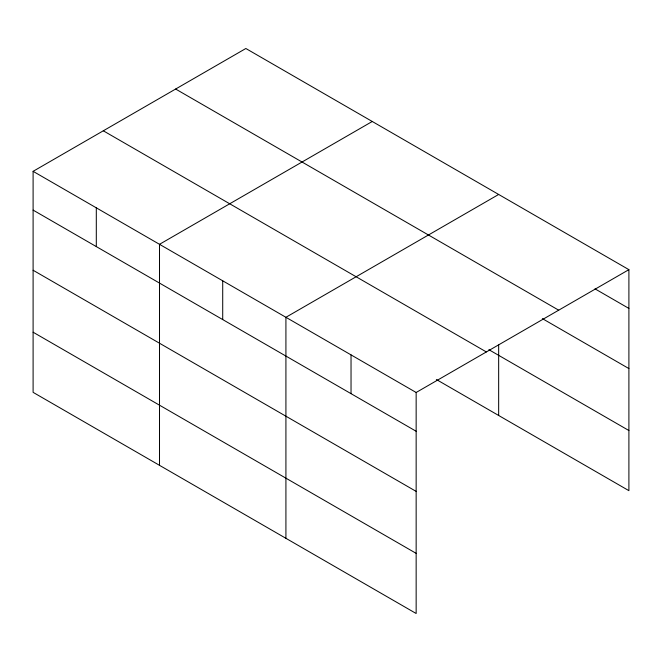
<?xml version="1.0" encoding="UTF-8"?>
<svg xmlns="http://www.w3.org/2000/svg" width="662" height="662" viewBox="0 0 662 662"><rect width="100%" height="100%" fill="white"/><g stroke="black" fill="none" stroke-linecap="round" stroke-linejoin="round"><path stroke-width="0.99" d="M416.15 491.394L416.15 392.483L33.1 171.334L33.1 392.343L416.15 613.5L416.15 491.394L33.1 270.245M436.349 379.5L628.9 490.666L628.9 269.657L245.85 48.5L33.1 171.334M372.251 121.485L159.509 244.311L159.509 465.328M498.66 194.463L285.918 317.288L285.918 538.305M416.15 392.483L628.9 269.657M595.006 288.855L628.9 308.426M175.637 89.039L558.695 310.188M542.368 318.612L628.9 368.568M488.87 349.685L628.9 430.532M103.305 130.795L486.363 351.952M33.1 210.102L416.15 431.26M33.1 332.208L416.15 553.358M498.66 345.01L498.66 415.479M351.034 354.89L351.034 393.658M222.713 280.804L222.713 319.572M96.304 207.818L96.304 246.595"/></g></svg>
